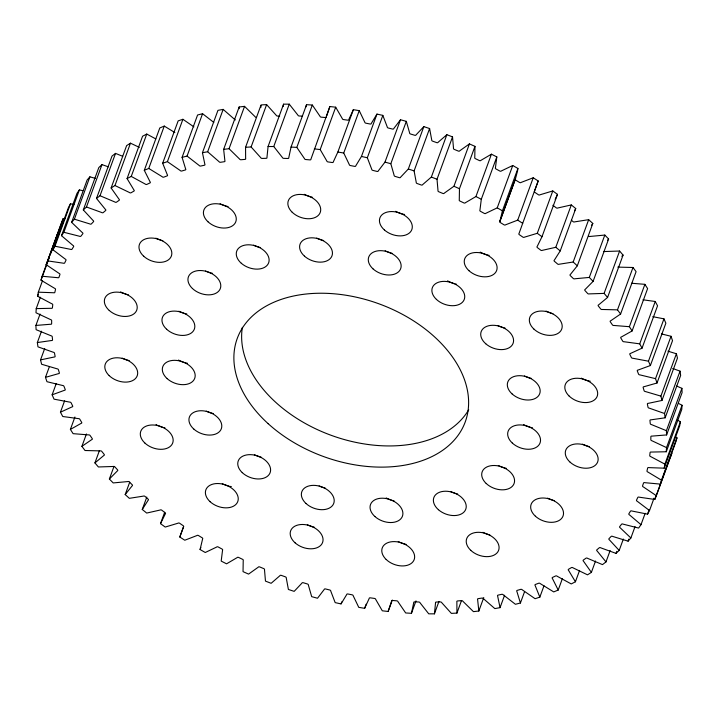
<?xml version="1.0" encoding="UTF-8"?>
<svg xmlns="http://www.w3.org/2000/svg" width="718" height="718" viewBox="0 0 718 718"><rect width="100%" height="100%" fill="white"/><g stroke="black" fill="none" stroke-linecap="round" stroke-linejoin="round"><path stroke-width="1.08" d="M326.744 115.777L329.858 106.533L335.692 107.197L342.289 118.578A1.194 0.799 20.1 0 0 343.527 119.574L347.754 120.166A1.194 0.799 20.1 0 0 348.822 119.493L353.364 109.674L359.242 110.653L364.762 122.15A1.194 0.799 20.1 0 0 365.911 123.191L370.147 124.017A1.194 0.799 20.1 0 0 371.314 123.415L376.959 114.09L382.829 115.383L387.244 126.933A1.194 0.799 20.1 0 0 388.303 128.019L392.531 129.061A1.194 0.799 20.1 0 0 393.769 128.549L400.491 119.753L406.325 121.351L409.61 132.893A1.194 0.799 20.1 0 0 410.579 134.015L414.762 135.28A1.194 0.799 20.1 0 0 416.081 134.849L423.835 126.637L429.597 128.531L431.733 140.001A1.194 0.799 20.1 0 0 432.604 141.15L436.732 142.631A1.194 0.799 20.1 0 0 438.115 142.281L446.856 134.697L452.528 136.887L453.498 148.213A1.194 0.799 20.1 0 0 454.261 149.389L458.308 151.067A1.194 0.799 20.1 0 0 459.753 150.807L469.428 143.896L474.966 146.364L474.777 157.484A1.194 0.799 20.1 0 0 475.433 158.678L479.364 160.554A1.194 0.799 20.1 0 0 480.863 160.383L491.435 154.182L496.811 156.91L481.302 199.263L479.947 210.132A1.194 0.799 20.1 0 0 480.486 211.334L484.3 213.39A1.194 0.799 20.1 0 0 485.844 213.309L497.233 207.852L512.742 165.499L517.92 168.461L517.552 170.884L515.407 179.006L499.907 221.368A1.194 0.799 20.1 0 0 500.329 222.571L503.991 224.797A1.194 0.799 20.1 0 0 505.562 224.806L517.723 220.13L522.686 223.334L519.033 233.485A1.194 0.799 20.1 0 0 519.329 234.687L522.821 237.075A1.194 0.799 20.1 0 0 524.427 237.173L537.279 233.305L541.991 236.716L537.217 246.427A1.194 0.799 20.1 0 0 537.396 247.62L540.699 250.151A1.194 0.799 20.1 0 0 542.314 250.34L555.795 247.297L560.237 250.896L554.359 260.122A1.194 0.799 20.1 0 0 554.422 261.298L557.518 263.955A1.194 0.799 20.1 0 0 559.142 264.233L573.17 262.025L577.308 265.804L570.37 274.482A1.194 0.799 20.1 0 0 570.307 275.631L573.179 278.413A1.194 0.799 20.1 0 0 574.804 278.781L589.298 277.426L593.113 281.348L585.152 289.435A1.194 0.799 20.1 0 0 584.973 290.557L587.593 293.438A1.194 0.799 20.1 0 0 589.218 293.886L604.107 293.393L607.572 297.449L598.624 304.89A1.194 0.799 20.1 0 0 598.327 305.985L600.697 308.946A1.194 0.799 20.1 0 0 602.294 309.476L617.489 309.853L620.594 314.017L610.722 320.775A1.194 0.799 20.1 0 0 610.3 321.817L612.4 324.859A1.194 0.799 20.1 0 0 613.971 325.469L629.39 326.699L632.109 330.944L621.357 336.984A1.194 0.799 20.1 0 0 620.819 337.99L622.65 341.068A1.194 0.799 20.1 0 0 624.175 341.759L639.729 343.85L642.054 348.149L630.494 353.444A1.194 0.799 20.1 0 0 629.839 354.387L631.373 357.51A1.194 0.799 20.1 0 0 632.863 358.264L648.462 361.199L650.373 365.543L638.06 370.048A1.194 0.799 20.1 0 0 637.297 370.937L638.535 374.069A1.194 0.799 20.1 0 0 639.962 374.895L655.525 378.655L657.024 383.008L644.028 386.706A1.194 0.799 20.1 0 0 643.157 387.532L644.082 390.664A1.194 0.799 20.1 0 0 645.455 391.552L660.892 396.121L661.96 400.464L648.354 403.336A1.194 0.799 20.1 0 0 647.385 404.09L648.004 407.205A1.194 0.799 20.1 0 0 649.305 408.156L664.518 413.496L665.155 417.804L651.02 419.824A1.194 0.799 20.1 0 0 649.961 420.506L650.257 423.593A1.194 0.799 20.1 0 0 651.477 424.589L666.403 430.692L666.6 434.928L652.007 436.104A1.194 0.799 20.1 0 0 650.858 436.706L650.84 439.739A1.194 0.799 20.1 0 0 651.98 440.78L666.519 447.601L666.277 451.757L651.316 452.062A1.194 0.799 20.1 0 0 650.086 452.582L649.745 455.544A1.194 0.799 20.1 0 0 650.804 456.639L664.877 464.133L664.195 468.172L648.946 467.624A1.194 0.799 20.1 0 0 647.636 468.064L646.99 470.936A1.194 0.799 20.1 0 0 647.941 472.058L661.484 480.189L660.363 484.103L644.908 482.693A1.194 0.799 20.1 0 0 643.534 483.043L642.574 485.817A1.194 0.799 20.1 0 0 643.427 486.975L656.351 495.689L654.798 499.459L639.235 497.188A1.194 0.799 20.1 0 0 637.79 497.457L636.525 500.114A1.194 0.799 20.1 0 0 637.279 501.29L649.512 510.552L647.546 514.142L631.948 511.028A1.194 0.799 20.1 0 0 630.449 511.207L628.887 513.729A1.194 0.799 20.1 0 0 629.524 514.923L641.003 524.678L638.625 528.071L623.089 524.14A1.194 0.799 20.1 0 0 621.555 524.23L619.697 526.608A1.194 0.799 20.1 0 0 620.217 527.811L630.871 537.997L628.106 541.175L612.714 536.445A1.194 0.799 20.1 0 0 611.135 536.445L608.999 538.662A1.194 0.799 20.1 0 0 609.411 539.864L619.185 550.437L616.035 553.381L600.867 547.879A1.194 0.799 20.1 0 0 599.27 547.789L596.864 549.826A1.194 0.799 20.1 0 0 597.161 551.029L605.992 561.916L602.483 564.617L587.638 558.371A1.194 0.799 20.1 0 0 586.014 558.191L583.357 560.049A1.194 0.799 20.1 0 0 583.528 561.243L591.381 572.381L587.521 574.831L573.072 567.866A1.194 0.799 20.1 0 0 571.447 567.597L568.548 569.257A1.194 0.799 20.1 0 0 568.602 570.433L575.423 581.777L571.25 583.94L557.276 576.312A1.194 0.799 20.1 0 0 555.651 575.962L552.528 577.416A1.194 0.799 20.1 0 0 552.456 578.564L558.209 590.043L553.74 591.919L540.322 583.662A1.194 0.799 20.1 0 0 538.706 583.222L535.386 584.47A1.194 0.799 20.1 0 0 535.188 585.592L539.837 597.134L535.098 598.713L522.318 589.873A1.194 0.799 20.1 0 0 520.721 589.352L517.202 590.384A1.194 0.799 20.1 0 0 516.888 591.461L520.415 603.012L515.425 604.287L503.354 594.917A1.194 0.799 20.1 0 0 501.783 594.316L498.104 595.114A1.194 0.799 20.1 0 0 497.664 596.155L500.051 607.643L494.846 608.604L483.537 598.758A1.194 0.799 20.1 0 0 482.002 598.076L478.17 598.65A1.194 0.799 20.1 0 0 477.623 599.647L478.843 611.009L473.449 611.646L462.984 601.37A1.194 0.799 20.1 0 0 461.486 600.616L457.537 600.966A1.194 0.799 20.1 0 0 456.872 601.899L456.935 613.082L451.38 613.387L441.803 602.752A1.194 0.799 20.1 0 0 440.358 601.935L436.311 602.043A1.194 0.799 20.1 0 0 435.53 602.923L434.426 613.845L428.745 613.836L420.111 602.887A1.194 0.799 20.1 0 0 418.738 601.998L414.6 601.872A1.194 0.799 20.1 0 0 413.721 602.689L411.45 613.307L405.679 612.966L398.041 601.774A1.194 0.799 20.1 0 0 396.731 600.831L392.54 600.472A1.194 0.799 20.1 0 0 391.561 601.217L388.142 611.467L382.308 610.803L375.711 599.422A1.194 0.799 20.1 0 0 374.473 598.426L370.246 597.834A1.194 0.799 20.1 0 0 369.178 598.507L364.636 608.325L358.758 607.347L353.238 595.85A1.194 0.799 20.1 0 0 352.089 594.809L347.853 593.983A1.194 0.799 20.1 0 0 346.686 594.585L341.041 603.91L335.171 602.617L330.756 591.067A1.194 0.799 20.1 0 0 329.697 589.981L325.469 588.94A1.194 0.799 20.1 0 0 324.231 589.451L317.509 598.247L311.675 596.649L308.39 585.107A1.194 0.799 20.1 0 0 307.421 583.985L303.238 582.72A1.194 0.799 20.1 0 0 301.919 583.151L294.165 591.363L288.403 589.469L286.267 577.999A1.194 0.799 20.1 0 0 285.396 576.85L281.268 575.369A1.194 0.799 20.1 0 0 279.885 575.719L271.144 583.303L265.472 581.113L264.502 569.787A1.194 0.799 20.1 0 0 263.739 568.611L259.692 566.933A1.194 0.799 20.1 0 0 258.247 567.193L248.572 574.104L243.034 571.636L243.222 560.516A1.194 0.799 20.1 0 0 242.567 559.322L238.636 557.446A1.194 0.799 20.1 0 0 237.137 557.617L226.565 563.818L221.189 561.09L222.544 550.23A1.194 0.799 20.1 0 0 222.006 549.028L218.2 546.972A1.194 0.799 20.1 0 0 216.656 547.053L205.258 552.501L200.08 549.539L202.593 538.994A1.194 0.799 20.1 0 0 202.171 537.791L198.509 535.565A1.194 0.799 20.1 0 0 196.929 535.556L184.777 540.232L179.814 537.028L183.467 526.877A1.194 0.799 20.1 0 0 183.171 525.675L179.679 523.287A1.194 0.799 20.1 0 0 178.073 523.189L165.221 527.057L160.509 523.646L164.664 512.284M496.811 156.91L495.456 167.77A1.194 0.799 20.1 0 0 495.994 168.972L499.8 171.028A1.194 0.799 20.1 0 0 501.344 170.947L512.742 165.499M40.379 297.243L36.223 308.605L35.972 312.761L50.52 319.573A1.194 0.799 20.1 0 1 51.66 320.623L51.642 323.656A1.194 0.799 20.1 0 1 50.484 324.258L35.9 325.433L36.097 329.67L51.014 335.764A1.194 0.799 20.1 0 1 52.243 336.769L52.54 339.856A1.194 0.799 20.1 0 1 51.481 340.529L37.345 342.558L37.973 346.857L53.195 352.206A1.194 0.799 20.1 0 1 54.496 353.157L55.115 356.272A1.194 0.799 20.1 0 1 54.146 357.026L40.54 359.897L41.608 364.241L57.045 368.801A1.194 0.799 20.1 0 1 58.418 369.698L59.343 372.83A1.194 0.799 20.1 0 1 58.472 373.656L45.476 377.354L46.975 381.707L62.529 385.467A1.194 0.799 20.1 0 1 63.965 386.293L65.203 389.425A1.194 0.799 20.1 0 1 64.441 390.314L52.127 394.819L54.038 399.163L69.637 402.098A1.194 0.799 20.1 0 1 71.127 402.852L72.662 405.975A1.194 0.799 20.1 0 1 72.006 406.918L60.447 412.204L62.771 416.512L78.316 418.603A1.194 0.799 20.1 0 1 79.851 419.285L81.672 422.372A1.194 0.799 20.1 0 1 81.134 423.369L70.391 429.418L73.11 433.663L88.529 434.893A1.194 0.799 20.1 0 1 90.1 435.503L92.2 438.536A1.194 0.799 20.1 0 1 91.778 439.587L81.906 446.345L85.011 450.509L100.206 450.886A1.194 0.799 20.1 0 1 101.803 451.416L104.173 454.377A1.194 0.799 20.1 0 1 103.868 455.463L94.929 462.913L98.393 466.969L113.282 466.476A1.194 0.799 20.1 0 1 114.898 466.924L117.528 469.805A1.194 0.799 20.1 0 1 117.348 470.927L109.378 479.014L113.193 482.936L127.696 481.581A1.194 0.799 20.1 0 1 129.321 481.949L132.193 484.731A1.194 0.799 20.1 0 1 132.13 485.88L125.192 494.558L129.33 498.328L143.358 496.129A1.194 0.799 20.1 0 1 144.982 496.398L148.079 499.064A1.194 0.799 20.1 0 1 148.141 500.24L142.263 509.466L146.696 513.065L160.177 510.022A1.194 0.799 20.1 0 1 161.801 510.211L165.104 512.742A1.194 0.799 20.1 0 1 165.284 513.935L160.509 523.646M678.842 403.597L682.028 405.239L681.777 409.395L666.277 451.757M279.67 116.011L277.642 116.065A1.194 0.799 20.1 0 1 276.197 115.248L266.62 104.613L261.065 104.918L245.565 147.28L245.628 158.463A1.194 0.799 20.1 0 1 244.964 159.396L241.006 159.737A1.194 0.799 20.1 0 1 239.516 158.992L229.051 148.716L223.648 149.353L224.878 160.715A1.194 0.799 20.1 0 1 224.321 161.712L220.498 162.286A1.194 0.799 20.1 0 1 218.963 161.604L207.655 151.758L202.449 152.71L204.836 164.207A1.194 0.799 20.1 0 1 204.397 165.239L200.717 166.046A1.194 0.799 20.1 0 1 199.146 165.445L187.066 156.075L182.085 157.35L185.612 168.892A1.194 0.799 20.1 0 1 185.289 169.978L181.78 171.01A1.194 0.799 20.1 0 1 180.182 170.489L167.402 161.649L162.663 163.228L167.312 174.77A1.194 0.799 20.1 0 1 167.114 175.892L163.794 177.14A1.194 0.799 20.1 0 1 162.169 176.7L148.761 168.443L144.291 170.319L150.044 181.789A1.194 0.799 20.1 0 1 149.972 182.946L146.849 184.4A1.194 0.799 20.1 0 1 145.224 184.05L131.25 176.422L127.077 178.585L133.898 189.929A1.194 0.799 20.1 0 1 133.943 191.096L131.053 192.765A1.194 0.799 20.1 0 1 129.419 192.496L114.97 185.531L111.119 187.972L118.973 199.119A1.194 0.799 20.1 0 1 119.143 200.313L116.487 202.171A1.194 0.799 20.1 0 1 114.862 201.991L100.017 195.736L96.508 198.446L105.34 209.333A1.194 0.799 20.1 0 1 105.627 210.536L103.23 212.573A1.194 0.799 20.1 0 1 101.624 212.483L86.465 206.981L83.315 209.925L93.089 220.498A1.194 0.799 20.1 0 1 93.493 221.7L91.365 223.917A1.194 0.799 20.1 0 1 89.786 223.917L74.394 219.178L71.629 222.365L82.274 232.551A1.194 0.799 20.1 0 1 82.803 233.754L80.946 236.132A1.194 0.799 20.1 0 1 79.411 236.222L63.866 232.291L61.497 235.684L72.967 245.439A1.194 0.799 20.1 0 1 73.613 246.633L72.042 249.155A1.194 0.799 20.1 0 1 70.552 249.334L54.954 246.22L52.988 249.81L65.221 259.072A1.194 0.799 20.1 0 1 65.975 260.248L64.701 262.905A1.194 0.799 20.1 0 1 63.265 263.174L47.693 260.903L46.149 264.664L59.073 273.387A1.194 0.799 20.1 0 1 59.926 274.545L58.966 277.31A1.194 0.799 20.1 0 1 57.584 277.669L42.138 276.25L41.016 280.173L54.559 288.295A1.194 0.799 20.1 0 1 55.51 289.426L54.864 292.298A1.194 0.799 20.1 0 1 53.554 292.738L38.305 292.181L37.623 296.229L51.696 303.723A1.194 0.799 20.1 0 1 52.755 304.818L52.414 307.771A1.194 0.799 20.1 0 1 51.184 308.3L36.223 308.605M260.885 107.386L261.011 105.743M517.92 168.461L502.42 210.823L499.907 221.368M677.307 419.976L680.377 421.771L679.695 425.819L664.195 468.172M302.368 116.092L299.262 116.002A1.194 0.799 20.1 0 1 297.889 115.113L289.255 104.164L283.574 104.155L268.074 146.517L266.961 157.439A1.194 0.799 20.1 0 1 266.19 158.319L262.133 158.427A1.194 0.799 20.1 0 1 260.697 157.61L251.12 146.966L245.565 147.28M283.134 106.551L283.574 104.155M515.407 179.006A1.194 0.799 20.1 0 0 515.829 180.209L519.491 182.435A1.194 0.799 20.1 0 0 521.071 182.444L533.223 177.768L538.186 180.972L534.533 191.123M56.803 236.832L57.637 233.897L42.138 276.25M675.512 436.867L676.984 437.827L675.862 441.749L654.798 499.459M326.367 117.196A1.194 0.799 20.1 0 1 325.46 117.528L321.269 117.169A1.194 0.799 20.1 0 1 319.959 116.226L312.321 105.034L306.55 104.693L291.041 147.055L288.78 157.673A1.194 0.799 20.1 0 1 287.9 158.481L283.763 158.355A1.194 0.799 20.1 0 1 282.38 157.475L273.755 146.526L268.074 146.517M305.841 107.018L306.55 104.693M46.149 264.664L61.649 222.311L63.202 218.541L64.934 218.73M47.693 260.903L63.202 218.541M41.016 280.173L49.336 257.439M50.852 253.31L56.516 237.811M52.988 249.81L68.488 207.448L70.454 203.858L73.954 204.415M54.954 246.22L70.454 203.858M38.305 292.181L42.461 280.819M37.623 296.229L38.377 294.165M61.497 235.684L76.997 193.321L79.375 189.929L82.866 190.674M63.866 232.291L79.375 189.929M71.629 222.365L87.129 180.003L89.894 176.825L95.359 178.387M74.394 219.178L89.894 176.825M35.9 325.433L40.055 314.062M83.315 209.925L98.815 167.563L101.965 164.619L108.337 166.827M86.465 206.981L101.965 164.619M37.345 342.558L41.5 331.195M96.508 198.446L112.008 156.084L115.517 153.383L122.724 156.318M100.017 195.736L115.517 153.383M40.54 359.897L44.704 348.535M111.119 187.972L126.619 145.619L130.479 143.169L139.355 147.378M114.97 185.531L130.479 143.169M45.476 377.354L49.255 367.024M127.077 178.585L142.577 136.223L146.75 134.06L155.833 138.942M131.25 176.422L146.75 134.06M52.127 394.819L56.282 383.457M144.291 170.319L159.791 127.957L164.26 126.081L174.86 132.561M148.761 168.443L164.26 126.081M60.447 412.204L64.602 400.841M162.663 163.228L178.163 120.866L182.902 119.287L193.896 126.862M167.402 161.649L182.902 119.287M70.391 429.418L74.923 417.014M182.085 157.35L197.585 114.988L202.575 113.713L213.802 122.419M187.066 156.075L202.575 113.713M81.906 446.345L86.438 433.95M202.449 152.71L217.949 110.357L223.154 109.396L234.463 119.242A1.194 0.799 20.1 0 0 235.414 119.888M207.655 151.758L223.154 109.396M94.929 462.913L99.461 450.509M223.648 149.353L239.157 106.991L244.551 106.354L255.016 116.63A1.194 0.799 20.1 0 0 256.514 117.384M229.051 148.716L244.551 106.354M109.378 479.014L113.92 466.61M251.12 146.966L266.62 104.613M125.192 494.558L129.725 482.155M273.755 146.526L289.255 104.164M142.263 509.466L146.804 497.062M329.858 106.533L310.939 159.145A1.194 0.799 20.1 0 1 309.961 159.89L305.769 159.531A1.194 0.799 20.1 0 1 304.459 158.588L296.821 147.396L312.321 105.034M353.364 109.674L337.864 152.036L333.323 161.846A1.194 0.799 20.1 0 1 332.254 162.519L328.027 161.927A1.194 0.799 20.1 0 1 326.789 160.931L320.192 149.559L335.692 107.197M179.814 537.028L183.593 526.698M376.959 114.09L361.459 156.452L355.805 165.777A1.194 0.799 20.1 0 1 354.647 166.379L350.411 165.553A1.194 0.799 20.1 0 1 349.262 164.512L343.734 153.015L359.242 110.653M200.08 549.539L200.834 547.466M400.491 119.753L384.983 162.115L378.269 170.911A1.194 0.799 20.1 0 1 377.031 171.422L372.804 170.381A1.194 0.799 20.1 0 1 371.744 169.295L367.329 157.745L382.829 115.383M423.835 126.637L408.327 168.999L400.581 177.211A1.194 0.799 20.1 0 1 399.262 177.642L395.071 176.377A1.194 0.799 20.1 0 1 394.11 175.255L390.825 163.713L406.325 121.351M446.856 134.697L431.356 177.059L422.615 184.643A1.194 0.799 20.1 0 1 421.224 184.993L417.104 183.512A1.194 0.799 20.1 0 1 416.234 182.363L414.098 170.893L429.597 128.531M469.428 143.896L453.929 186.258L444.254 193.169A1.194 0.799 20.1 0 1 442.8 193.429L438.761 191.751A1.194 0.799 20.1 0 1 437.998 190.575L437.02 179.249L452.528 136.887M491.435 154.182L475.935 196.544L465.363 202.745A1.194 0.799 20.1 0 1 463.864 202.916L459.924 201.04A1.194 0.799 20.1 0 1 459.278 199.846L459.466 188.717L474.966 146.364M341.041 603.91L341.795 601.846M499.755 221.745L515.255 179.383M364.636 608.325L366.144 604.197M517.723 220.13L533.223 177.768M522.686 223.334L538.186 180.972M388.142 611.467L392.306 600.095M537.279 233.305L552.779 190.943L557.491 194.354L541.991 236.716M411.45 613.307L415.991 600.903M555.795 247.297L571.304 204.935L575.737 208.534L560.237 250.896M434.426 613.845L438.958 601.451M573.17 262.025L588.67 219.672L592.808 223.442L577.308 265.804M456.935 613.082L461.468 600.679M589.298 277.426L604.807 235.064L590.304 236.419A1.194 0.799 20.1 0 1 588.679 236.051M593.113 281.348L608.622 238.986L604.807 235.064M478.843 611.009L483.761 597.573M604.107 293.393L619.607 251.031L604.718 251.524A1.194 0.799 20.1 0 1 603.578 251.426M607.572 297.449L623.071 255.087L619.607 251.031M500.051 607.643L504.583 595.249M617.489 309.853L632.989 267.491L617.794 267.114M620.594 314.017L636.094 271.655L632.989 267.491M520.415 603.012L524.58 591.65M629.39 326.699L644.89 284.337L631.643 283.251M632.109 330.944L647.609 288.582L644.89 284.337M539.837 597.134L544.002 585.771M639.729 343.85L655.229 301.488L642.969 299.801M642.054 348.149L657.553 305.796L655.229 301.488M558.209 590.043L562.365 578.681M648.462 361.199L663.962 318.837L652.761 316.683M650.373 365.543L665.873 323.181L663.962 318.837M575.423 581.777L579.579 570.415M655.525 378.655L671.025 336.293L661.511 333.924M657.024 383.008L672.524 340.646L671.025 336.293M591.381 572.381L595.536 561.018M660.892 396.121L676.392 353.759L667.964 351.183M661.96 400.464L677.46 358.102L676.392 353.759M605.992 561.916L610.147 550.553M664.518 413.496L680.027 371.143L672.703 368.469M665.155 417.804L680.655 375.442L680.027 371.143M616.035 553.381L616.789 551.316M619.185 550.437L623.341 539.065M666.403 430.692L681.903 388.33L676.679 386.069M666.6 434.928L682.1 392.566L681.903 388.33M628.106 541.175L628.86 539.11M630.871 537.997L635.035 526.635M666.519 447.601L682.028 405.239M641.003 524.678L645.159 513.316M664.877 464.133L680.377 421.771M647.546 514.142L649.054 510.004M649.512 510.552L654.044 498.148M661.484 480.189L676.984 437.827M656.351 495.689L671.851 453.336L670.307 457.097M557.491 194.354L555.149 199.407M574.606 210.688L575.737 208.534M591.435 225.479L592.808 223.442M607.545 240.27L608.622 238.986M621.842 256.272L623.071 255.087M552.779 190.943L539.927 194.811A1.194 0.799 20.1 0 1 538.32 194.713L534.829 192.325A1.194 0.799 20.1 0 1 534.336 191.491M571.304 204.935L557.823 207.978A1.194 0.799 20.1 0 1 556.199 207.789L552.896 205.258M588.67 219.672L574.642 221.871A1.194 0.799 20.1 0 1 573.018 221.602L571.465 220.264M291.041 147.055L296.821 147.396M314.349 148.895L320.192 149.559M337.864 152.036L343.734 153.015M361.459 156.452L367.329 157.745M384.983 162.115L390.825 163.713M408.327 168.999L414.098 170.893M431.356 177.059L437.02 179.249M453.929 186.258L459.466 188.717M475.935 196.544L481.302 199.263M497.233 207.852L502.42 210.823M239.157 106.991L239.211 108.669M468.71 409.772A121.396 81.233 20.1 0 1 331.375 435.386A121.396 81.233 20.1 0 1 242.361 327.372M186.806 313.963A16.999 11.371 20.1 0 1 178.818 311.208M128.486 294.865A16.999 11.371 20.1 0 1 120.579 291.885M162.851 240.718A16.999 11.371 20.1 0 1 155.887 238.179M212.519 273.343A16.999 11.371 20.1 0 1 205.483 271.009M228.064 206.551A16.999 11.371 20.1 0 1 220.094 203.741M260.589 247.566A16.999 11.371 20.1 0 1 253.58 245.152M312.249 197.208A16.999 11.371 20.1 0 1 304.306 194.318M323.656 240.548A16.999 11.371 20.1 0 1 316.674 238.062M404.611 214.467A16.999 11.371 20.1 0 1 395.672 211.316M392.1 253.346A16.999 11.371 20.1 0 1 385.135 250.779M489.155 255.375A16.999 11.371 20.1 0 1 480.243 252.135M456.469 284.202A16.999 11.371 20.1 0 1 455.436 283.996M454.404 283.754A16.999 11.371 20.1 0 1 447.601 280.837M552.959 313.676A16.999 11.371 20.1 0 1 546.021 311.065M505.032 328.054A16.999 11.371 20.1 0 1 498.023 325.649M590.241 381.204A16.999 11.371 20.1 0 1 581.266 378.144M531.383 378.413A16.999 11.371 20.1 0 1 524.4 375.927M589.415 446.641A16.999 11.371 20.1 0 1 582.424 444.173M532.505 427.793A16.999 11.371 20.1 0 1 523.601 424.517M554.538 500.688A16.999 11.371 20.1 0 1 547.574 498.148M506.28 468.324A16.999 11.371 20.1 0 1 498.319 465.488M489.847 534.946A16.999 11.371 20.1 0 1 482.909 532.334M457.698 494.011A16.999 11.371 20.1 0 1 450.689 491.597M406.182 544.397A16.999 11.371 20.1 0 1 398.239 541.498M394.11 500.931A16.999 11.371 20.1 0 1 386.203 497.933M314.331 527.218A16.999 11.371 20.1 0 1 307.331 524.75M325.155 488.034A16.999 11.371 20.1 0 1 319.133 485.96M231.331 486.544A16.999 11.371 20.1 0 1 230.307 486.4M229.275 486.212A16.999 11.371 20.1 0 1 222.302 483.672M261.298 457.267A16.999 11.371 20.1 0 1 254.369 454.638M164.952 427.82A16.999 11.371 20.1 0 1 163.919 427.623M162.887 427.381A16.999 11.371 20.1 0 1 157.915 425.505M156.982 425.011A16.999 11.371 20.1 0 1 156.075 424.482M213.255 413.523A16.999 11.371 20.1 0 1 206.245 411.109M129.213 360.571A16.999 11.371 20.1 0 1 122.195 358.174M187.416 363.245A16.999 11.371 20.1 0 1 178.486 360.059M167.168 378.637A16.999 11.371 20.1 0 0 194.641 378.539A16.999 11.371 20.1 0 0 174.447 360.328A16.999 11.371 20.1 0 0 167.168 378.637M109.181 375.631A16.999 11.371 20.1 0 0 136.941 376.429A16.999 11.371 20.1 0 0 117.626 357.779A16.999 11.371 20.1 0 0 109.181 375.631M193.968 429.211A16.999 11.371 20.1 0 0 221.315 428.781A16.999 11.371 20.1 0 0 200.807 410.741A16.999 11.371 20.1 0 0 193.968 429.211M144.839 443.006A16.999 11.371 20.1 0 0 172.499 443.473A16.999 11.371 20.1 0 0 152.853 424.984A16.999 11.371 20.1 0 0 144.839 443.006M242.244 472.615A16.999 11.371 20.1 0 0 269.923 473.18A16.999 11.371 20.1 0 0 250.376 454.647A16.999 11.371 20.1 0 0 242.244 472.615M210.114 501.711A16.999 11.371 20.1 0 0 237.658 501.846A16.999 11.371 20.1 0 0 217.698 483.519A16.999 11.371 20.1 0 0 210.114 501.711M306.021 503.498A16.999 11.371 20.1 0 0 333.601 503.731A16.999 11.371 20.1 0 0 313.721 485.359A16.999 11.371 20.1 0 0 306.021 503.498M295.089 542.826A16.999 11.371 20.1 0 0 322.526 542.629A16.999 11.371 20.1 0 0 302.251 524.472A16.999 11.371 20.1 0 0 295.089 542.826M374.895 516.511A16.999 11.371 20.1 0 0 402.358 516.413A16.999 11.371 20.1 0 0 382.164 498.202A16.999 11.371 20.1 0 0 374.895 516.511M386.149 559.457A16.999 11.371 20.1 0 0 413.909 560.255A16.999 11.371 20.1 0 0 394.586 541.605A16.999 11.371 20.1 0 0 386.149 559.457M438.411 509.699A16.999 11.371 20.1 0 0 465.758 509.268A16.999 11.371 20.1 0 0 445.25 491.229A16.999 11.371 20.1 0 0 438.411 509.699M470.766 550.329A16.999 11.371 20.1 0 0 498.427 550.796A16.999 11.371 20.1 0 0 478.78 532.307A16.999 11.371 20.1 0 0 470.766 550.329M486.194 483.474A16.999 11.371 20.1 0 0 513.882 484.031A16.999 11.371 20.1 0 0 494.325 465.497A16.999 11.371 20.1 0 0 486.194 483.474M535.377 516.179A16.999 11.371 20.1 0 0 562.93 516.323A16.999 11.371 20.1 0 0 542.97 497.996A16.999 11.371 20.1 0 0 535.377 516.179M512.338 443.069A16.999 11.371 20.1 0 0 539.918 443.293A16.999 11.371 20.1 0 0 520.038 424.921A16.999 11.371 20.1 0 0 512.338 443.069M570.182 462.248A16.999 11.371 20.1 0 0 597.618 462.06A16.999 11.371 20.1 0 0 577.335 443.895A16.999 11.371 20.1 0 0 570.182 462.248M512.167 393.994A16.999 11.371 20.1 0 0 539.631 393.895A16.999 11.371 20.1 0 0 519.446 375.685A16.999 11.371 20.1 0 0 512.167 393.994M569.177 396.094A16.999 11.371 20.1 0 0 596.936 396.901A16.999 11.371 20.1 0 0 577.622 378.251A16.999 11.371 20.1 0 0 569.177 396.094M485.745 343.751A16.999 11.371 20.1 0 0 513.092 343.321A16.999 11.371 20.1 0 0 492.584 325.281A16.999 11.371 20.1 0 0 485.745 343.751M533.878 329.059A16.999 11.371 20.1 0 0 561.539 329.526A16.999 11.371 20.1 0 0 541.893 311.038A16.999 11.371 20.1 0 0 533.878 329.059M436.373 299.352A16.999 11.371 20.1 0 0 464.061 299.909A16.999 11.371 20.1 0 0 444.514 281.375A16.999 11.371 20.1 0 0 436.373 299.352M468.962 270.686A16.999 11.371 20.1 0 0 496.515 270.821A16.999 11.371 20.1 0 0 476.546 252.494A16.999 11.371 20.1 0 0 468.962 270.686M372.956 268.81A16.999 11.371 20.1 0 0 400.536 269.035A16.999 11.371 20.1 0 0 380.666 250.663A16.999 11.371 20.1 0 0 372.956 268.81M384.345 229.904A16.999 11.371 20.1 0 0 411.782 229.706A16.999 11.371 20.1 0 0 391.498 211.55A16.999 11.371 20.1 0 0 384.345 229.904M304.45 256.12A16.999 11.371 20.1 0 0 331.913 256.021A16.999 11.371 20.1 0 0 311.72 237.811A16.999 11.371 20.1 0 0 304.45 256.12M292.217 212.268A16.999 11.371 20.1 0 0 319.977 213.066A16.999 11.371 20.1 0 0 300.662 194.425A16.999 11.371 20.1 0 0 292.217 212.268M241.302 263.264A16.999 11.371 20.1 0 0 268.649 262.824A16.999 11.371 20.1 0 0 248.141 244.793A16.999 11.371 20.1 0 0 241.302 263.264M207.951 221.736A16.999 11.371 20.1 0 0 235.612 222.203A16.999 11.371 20.1 0 0 215.965 203.715A16.999 11.371 20.1 0 0 207.951 221.736M192.424 288.492A16.999 11.371 20.1 0 0 220.112 289.058A16.999 11.371 20.1 0 0 200.564 270.524A16.999 11.371 20.1 0 0 192.424 288.492M143.69 256.209A16.999 11.371 20.1 0 0 171.243 256.353A16.999 11.371 20.1 0 0 151.283 238.026A16.999 11.371 20.1 0 0 143.69 256.209M109.253 310.472A16.999 11.371 20.1 0 0 136.689 310.284A16.999 11.371 20.1 0 0 116.406 292.118A16.999 11.371 20.1 0 0 109.253 310.472M166.639 329.239A16.999 11.371 20.1 0 0 194.219 329.463A16.999 11.371 20.1 0 0 174.348 311.091A16.999 11.371 20.1 0 0 166.639 329.239M268.173 423.692A121.396 81.233 20.1 0 0 464.591 423.611A121.396 81.233 20.1 0 0 320.982 293.231A121.396 81.233 20.1 0 0 268.173 423.692"/></g></svg>
